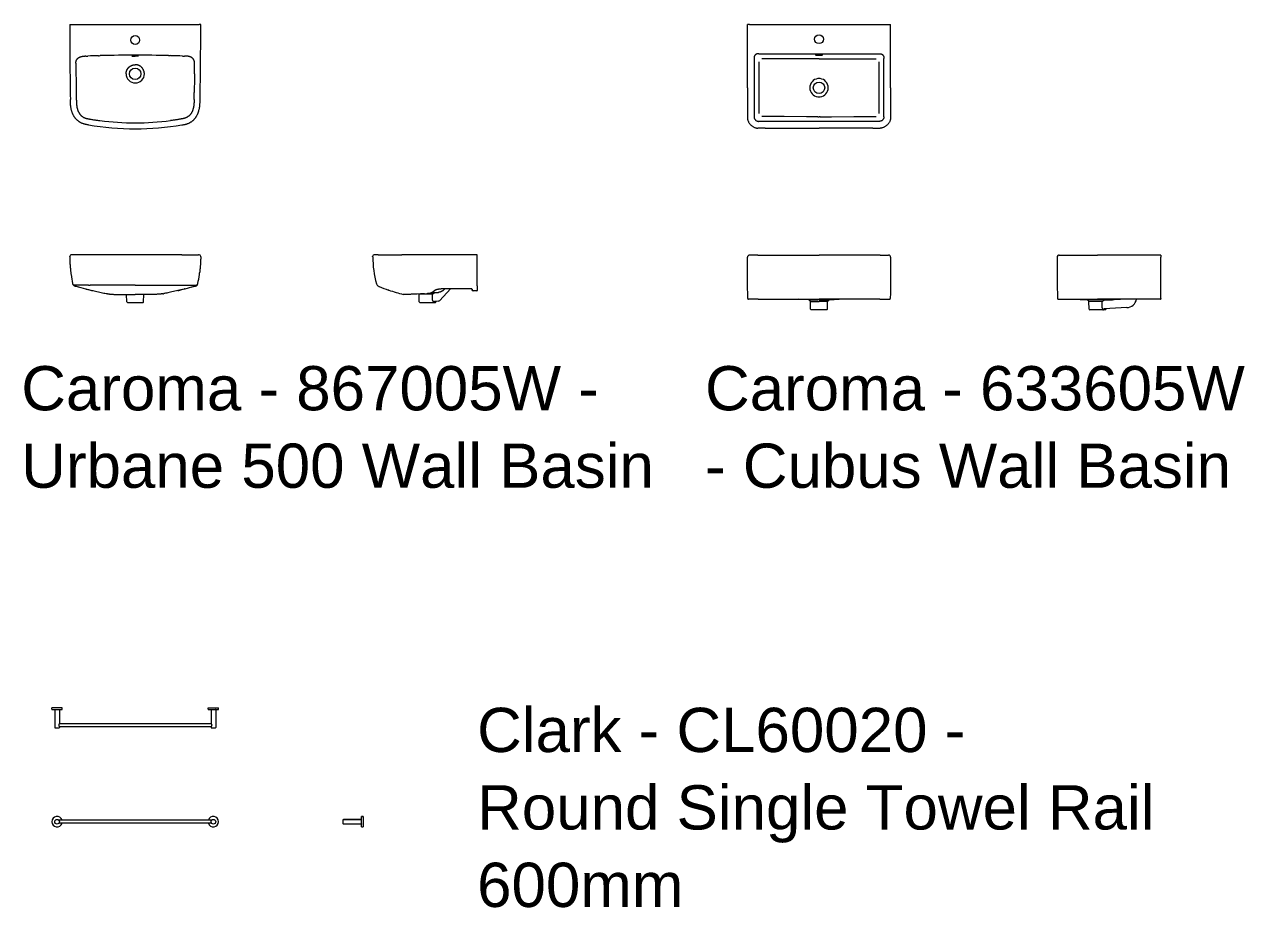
# Model space of a CAD drawing. Header units: millimetres. Extents: x 6670 to 127750, y 41694 to 79093.
# Drawn here: x 75700 to 80385, y 49239 to 52631 of the extents above; entities that cross this region are included whole.
import ezdxf

# ---------------------------------------------------------------- set-up
doc = ezdxf.new("R2010")
doc.units = ezdxf.units.MM
doc.header["$LTSCALE"] = 1000
doc.layers.add('I-E_40_15-FIXTURES', color=8, linetype='Continuous', lineweight=13)
doc.layers.add('I-Z_20_10_90-TEXT', color=7, linetype='Continuous', lineweight=13)
doc.styles.add('1.7mm THIN', font='HelveticaNowDisplay-Thin.ttf', dxfattribs={"height": 1.7})

# ---------------------------------------------------------------- blocks, each defined once
blk = doc.blocks.new('ARTEGO WALL BASIN PLAN')
for p, q in [((-251.5, 0), (-245.5, 0)), ((-245.5, 0), (245.5, 0)), ((251.5, 0), (245.5, 0)), ((-140.6, -120.2), (-139.1, -120.2)), ((-139.1, -120.2), (-138.9, -120.2)), ((-138.9, -120.2), (-135, -120.1)), ((-134.7, -120.1), (-135, -120.1)), ((-135, -120.1), (-135, -120.1)), ((-128.3, -119.9), (-134.7, -120.1)), ((128.3, -119.9), (134.7, -120.1)), ((134.7, -120.1), (135, -120.1)), ((135, -120.1), (135, -120.1)), ((138.9, -120.2), (135, -120.1)), ((139.1, -120.2), (138.9, -120.2)), ((140.6, -120.2), (139.1, -120.2))]:
    blk.add_line(p, q)
for points in [[(-227.9, -149.5), (-227.9, -148.7), (-227.9, -147.8), (-227.8, -147.4), (-227.8, -147), (-227.7, -146.3), (-227.7, -145.7), (-227.6, -145), (-227.5, -144.4), (-227.4, -143.7), (-227.2, -143), (-227.1, -142.4), (-226.9, -141.7), (-226.7, -141), (-226.6, -140.7), (-226.5, -140.3), (-226.4, -140), (-226.3, -139.7), (-226.1, -139.2), (-226, -138.8), (-225.8, -138.4), (-225.6, -137.8), (-225.3, -137.2), (-225, -136.6), (-224.7, -136.1), (-224.4, -135.5), (-224.3, -135.2), (-224.1, -135), (-223.9, -134.7), (-223.8, -134.4), (-223.5, -134.1), (-223.2, -133.7), (-223, -133.3), (-222.7, -132.9), (-222.3, -132.5), (-221.9, -132), (-221.6, -131.6), (-221.2, -131.1), (-220.8, -130.7), (-220.3, -130.3), (-219.9, -129.9), (-219.5, -129.6), (-219.1, -129.2), (-218.6, -128.9), (-218.2, -128.6), (-217.8, -128.2), (-217.3, -127.9), (-217, -127.8), (-216.8, -127.6), (-216.2, -127.2), (-215.6, -126.9), (-215, -126.6), (-214.4, -126.2), (-213.8, -126), (-213.2, -125.7), (-212.6, -125.4), (-212, -125.1), (-211.5, -124.9), (-211, -124.8), (-210.5, -124.6), (-210.1, -124.4), (-209.7, -124.3), (-208.9, -124.1), (-208.2, -123.8), (-207.4, -123.6), (-206.7, -123.4), (-205.9, -123.3), (-205.2, -123.1), (-204.4, -122.9), (-203.9, -122.8), (-203.5, -122.8), (-203, -122.7), (-202.5, -122.6), (-201.5, -122.4), (-200.6, -122.3), (-199.8, -122.2), (-198.9, -122.1), (-198.1, -122.1), (-197.3, -122), (-196.5, -121.9), (-195.7, -121.9), (-195.1, -121.9), (-194.5, -121.8), (-193.8, -121.8)], [(-13.2, -121.8), (-13.2, -121.8), (-13.2, -121.8), (-13.2, -121.8), (-13.2, -121.8), (-13.2, -121.8), (-13.2, -121.8), (-13.1, -121.8), (-13.1, -121.7), (-13.1, -121.7), (-13, -121.7), (-12.8, -121.7), (-12.6, -121.6), (-12.4, -121.6), (-12.3, -121.6), (-12.1, -121.6), (-11.7, -121.5), (-11.3, -121.5), (-10.9, -121.5), (-10.5, -121.4), (-10.1, -121.4), (-9.8, -121.4), (-9, -121.3), (-8.3, -121.3), (-7.5, -121.3), (-6.7, -121.2), (-6.1, -121.2), (-5.5, -121.2), (-4.9, -121.2), (-4.3, -121.2), (-3.2, -121.2), (-2.2, -121.2), (-1.1, -121.1), (0, -121.1)], [(-13.2, -121.8), (-13.2, -121.9), (-13.2, -121.9), (-13.2, -121.9), (-13.2, -121.9), (-13.2, -121.9), (-13.2, -121.9), (-13.1, -121.9), (-13.1, -122), (-13.1, -122), (-13, -122), (-12.8, -122), (-12.6, -122.1), (-12.4, -122.1), (-12.3, -122.1), (-12.1, -122.1), (-11.7, -122.2), (-11.4, -122.2), (-11.1, -122.2), (-10.8, -122.2), (-10.5, -122.3), (-9.8, -122.3), (-9, -122.4), (-8.3, -122.4), (-7.5, -122.4), (-6.7, -122.4), (-6.1, -122.5), (-5.5, -122.5), (-4.3, -122.5), (-3.6, -122.5), (-2.9, -122.5), (-2.2, -122.5), (-1.4, -122.5), (0, -122.5)], [(13.2, -121.8), (13.2, -121.8), (13.2, -121.8), (13.2, -121.8), (13.2, -121.8), (13.2, -121.8), (13.2, -121.8), (13.1, -121.8), (13.1, -121.7), (13.1, -121.7), (13, -121.7), (12.8, -121.7), (12.6, -121.6), (12.4, -121.6), (12.3, -121.6), (12.1, -121.6), (11.7, -121.5), (11.3, -121.5), (10.9, -121.5), (10.5, -121.4), (10.1, -121.4), (9.8, -121.4), (9, -121.3), (8.3, -121.3), (7.5, -121.3), (6.7, -121.2), (6.1, -121.2), (5.5, -121.2), (4.9, -121.2), (4.3, -121.2), (3.2, -121.2), (2.2, -121.2), (1.1, -121.1), (0, -121.1)], [(13.2, -121.8), (13.2, -121.9), (13.2, -121.9), (13.2, -121.9), (13.2, -121.9), (13.2, -121.9), (13.2, -121.9), (13.1, -121.9), (13.1, -122), (13.1, -122), (13, -122), (12.8, -122), (12.6, -122.1), (12.4, -122.1), (12.3, -122.1), (12.1, -122.1), (11.7, -122.2), (11.4, -122.2), (11.1, -122.2), (10.8, -122.2), (10.5, -122.3), (9.8, -122.3), (9, -122.4), (8.3, -122.4), (7.5, -122.4), (6.7, -122.4), (6.1, -122.5), (5.5, -122.5), (4.3, -122.5), (3.6, -122.5), (2.9, -122.5), (2.2, -122.5), (1.4, -122.5), (0, -122.5)], [(227.9, -149.5), (227.9, -148.7), (227.9, -147.8), (227.8, -147.4), (227.8, -147), (227.7, -146.3), (227.7, -145.7), (227.6, -145), (227.5, -144.4), (227.4, -143.7), (227.2, -143), (227.1, -142.4), (226.9, -141.7), (226.7, -141), (226.6, -140.7), (226.5, -140.3), (226.4, -140), (226.3, -139.7), (226.1, -139.2), (226, -138.8), (225.8, -138.4), (225.6, -137.8), (225.3, -137.2), (225, -136.6), (224.7, -136.1), (224.4, -135.5), (224.3, -135.2), (224.1, -135), (223.9, -134.7), (223.8, -134.4), (223.5, -134.1), (223.2, -133.7), (223, -133.3), (222.7, -132.9), (222.3, -132.5), (221.9, -132), (221.6, -131.6), (221.2, -131.1), (220.8, -130.7), (220.3, -130.3), (219.9, -129.9), (219.5, -129.6), (219.1, -129.2), (218.6, -128.9), (218.2, -128.6), (217.8, -128.2), (217.3, -127.9), (217, -127.8), (216.8, -127.6), (216.2, -127.2), (215.6, -126.9), (215, -126.6), (214.4, -126.2), (213.8, -126), (213.2, -125.7), (212.6, -125.4), (212, -125.1), (211.5, -124.9), (211, -124.8), (210.5, -124.6), (210.1, -124.4), (209.7, -124.3), (208.9, -124.1), (208.2, -123.8), (207.4, -123.6), (206.7, -123.4), (205.9, -123.3), (205.2, -123.1), (204.4, -122.9), (203.9, -122.8), (203.5, -122.8), (203, -122.7), (202.5, -122.6), (201.5, -122.4), (200.6, -122.3), (199.8, -122.2), (198.9, -122.1), (198.1, -122.1), (197.3, -122), (196.5, -121.9), (195.7, -121.9), (195.1, -121.9), (194.5, -121.8), (193.8, -121.8)], [(-35.1, -190), (-35.1, -189.2), (-35.1, -188.4), (-35, -187.5), (-35, -186.7), (-34.9, -185.9), (-34.8, -185), (-34.6, -184.2), (-34.5, -183.4), (-34.3, -182.6), (-34.2, -181.9), (-34, -181.1), (-33.8, -180.3), (-33.5, -179.5), (-33.3, -178.8), (-33, -178), (-32.7, -177.2), (-32.4, -176.5), (-32.1, -175.7), (-31.8, -175), (-31.4, -174.3), (-31, -173.6), (-30.7, -172.9), (-30.3, -172.2), (-29.8, -171.5), (-29.4, -170.8), (-29, -170.1), (-28.5, -169.5), (-28, -168.8), (-27.5, -168.2), (-27, -167.5), (-26.5, -166.9), (-25.9, -166.3), (-25.4, -165.7), (-24.8, -165.1), (-24.2, -164.5), (-23.6, -164), (-23, -163.4), (-22.3, -162.9), (-21.7, -162.4), (-21, -161.9), (-20.3, -161.4), (-19.7, -160.9), (-19, -160.4), (-18.3, -160), (-17.6, -159.6), (-16.8, -159.2), (-16.1, -158.8), (-15.3, -158.4), (-14.6, -158.1), (-13.8, -157.7), (-13.1, -157.4), (-12.3, -157.1), (-11.6, -156.8), (-10.8, -156.6), (-10, -156.4), (-9.3, -156.1), (-8.5, -155.9), (-7.7, -155.8), (-7, -155.6), (-6.2, -155.4), (-5.4, -155.3), (-4.6, -155.2), (-3.8, -155.1), (-3.1, -155), (-2.3, -155), (-1.5, -154.9), (-0.8, -154.9), (0, -154.9)], [(35.1, -190), (35.1, -189.2), (35.1, -188.4), (35, -187.5), (35, -186.7), (34.9, -185.9), (34.8, -185), (34.6, -184.2), (34.5, -183.4), (34.3, -182.6), (34.2, -181.9), (34, -181.1), (33.8, -180.3), (33.5, -179.5), (33.3, -178.8), (33, -178), (32.7, -177.2), (32.4, -176.5), (32.1, -175.7), (31.8, -175), (31.4, -174.3), (31, -173.6), (30.7, -172.9), (30.3, -172.2), (29.8, -171.5), (29.4, -170.8), (29, -170.1), (28.5, -169.5), (28, -168.8), (27.5, -168.2), (27, -167.5), (26.5, -166.9), (25.9, -166.3), (25.4, -165.7), (24.8, -165.1), (24.2, -164.5), (23.6, -164), (23, -163.4), (22.3, -162.9), (21.7, -162.4), (21, -161.9), (20.3, -161.4), (19.7, -160.9), (19, -160.4), (18.3, -160), (17.6, -159.6), (16.8, -159.2), (16.1, -158.8), (15.3, -158.4), (14.6, -158.1), (13.8, -157.7), (13.1, -157.4), (12.3, -157.1), (11.6, -156.8), (10.8, -156.6), (10, -156.4), (9.3, -156.1), (8.5, -155.9), (7.7, -155.8), (7, -155.6), (6.2, -155.4), (5.4, -155.3), (4.6, -155.2), (3.8, -155.1), (3.1, -155), (2.3, -155), (1.5, -154.9), (0.8, -154.9), (0, -154.9)], [(-227.6, -190), (-227.3, -213.4), (-227.1, -225.9), (-226.9, -241.3), (-226.6, -257.7), (-226.6, -261.7)], [(227.6, -190), (227.3, -213.4), (227.1, -225.9), (226.9, -241.3), (226.6, -257.7), (226.6, -261.7)], [(-179.5, -386.3), (-182.7, -385.7), (-184.3, -385.4), (-186.6, -385), (-188.9, -384.5), (-190.1, -384.3), (-191.3, -384), (-192.3, -383.8), (-193.3, -383.5), (-195.3, -383), (-196.3, -382.7), (-197.2, -382.4), (-198.2, -382.1), (-199.1, -381.8), (-200.7, -381.3), (-202.2, -380.7), (-203.7, -380.1), (-205.2, -379.5), (-206.7, -378.8), (-208.2, -378.1), (-209.7, -377.3), (-211.1, -376.5), (-212.6, -375.6), (-214, -374.8), (-215.4, -373.8), (-216.8, -372.9), (-218.1, -371.9), (-219.4, -370.8), (-220.7, -369.7), (-222, -368.6), (-223.3, -367.5), (-224.5, -366.3), (-225.7, -365.1), (-226.8, -363.9), (-227.9, -362.6), (-229, -361.4), (-230.1, -360.1), (-231.1, -358.8), (-232.1, -357.4), (-233, -356), (-233.9, -354.6), (-234.5, -353.8), (-235, -353), (-235.5, -352.2), (-236, -351.4), (-236.4, -350.5), (-236.9, -349.7), (-237.8, -348), (-238.7, -346.2), (-239.5, -344.5), (-239.9, -343.6), (-240.3, -342.6), (-241.1, -340.8), (-241.8, -338.9), (-242.5, -337), (-243.1, -335.1), (-243.8, -333.1), (-244.3, -331.2), (-244.8, -329.2), (-245.3, -327.3), (-245.8, -325.3), (-246.2, -323.4), (-246.5, -321.5), (-246.9, -319.6), (-247.1, -317.8), (-247.4, -316.1), (-247.6, -314.4), (-247.8, -313.1), (-247.9, -311.7), (-248.2, -309.2), (-248.4, -306.7), (-248.5, -304.2), (-248.7, -301.7), (-248.8, -299.1), (-248.9, -295.7), (-248.9, -293.5), (-249, -289)], [(-226.1, -288.1), (-226.1, -288.8), (-226, -292.8), (-226, -294.8), (-225.9, -297.8), (-225.8, -299.3), (-225.7, -300.8), (-225.6, -302.2), (-225.6, -303.5), (-225.5, -304.7), (-225.4, -305.9), (-225.3, -307.1), (-225.2, -308.2), (-225.1, -309.3), (-224.9, -310.5), (-224.7, -312.1), (-224.5, -313.8), (-224.2, -315.5), (-223.9, -317.2), (-223.6, -318.7), (-223.3, -320.2), (-222.9, -321.7), (-222.6, -323.2), (-222.2, -324.7), (-221.7, -326.1), (-221.3, -327.6), (-220.8, -329.1), (-220.2, -330.6), (-219.9, -331.3), (-219.7, -332), (-219.4, -332.7), (-219.1, -333.4), (-218.6, -334.4), (-218.2, -335.3), (-217.7, -336.3), (-217.1, -337.5), (-216.4, -338.7), (-215.7, -340), (-215.4, -340.6), (-215, -341.2), (-214.6, -341.7), (-214.3, -342.3), (-213.7, -343.1), (-213.2, -343.8), (-212.6, -344.6), (-212, -345.5), (-211.2, -346.4), (-210.5, -347.3), (-209.7, -348.1), (-209, -348.9), (-208.2, -349.7), (-207.4, -350.4), (-206.7, -351.2), (-205.9, -351.9), (-205, -352.5), (-204.2, -353.2), (-203.4, -353.8), (-202.5, -354.4), (-201.7, -355), (-200.8, -355.6), (-199.9, -356.1), (-199, -356.6), (-198.1, -357.1), (-197.1, -357.6), (-196.2, -358), (-195.2, -358.4), (-194.5, -358.8), (-193.7, -359.1), (-193, -359.4), (-192.2, -359.6), (-191.4, -359.9), (-190.6, -360.2), (-189.3, -360.6), (-188, -360.9), (-186.7, -361.3), (-185.3, -361.6), (-184.4, -361.8), (-183.5, -362), (-182.3, -362.3), (-181.2, -362.5), (-179.7, -362.8), (-178.7, -363), (-176.8, -363.3), (-175.7, -363.5)], [(226.1, -288.1), (226.1, -288.8), (226, -292.8), (226, -294.8), (225.9, -297.8), (225.8, -299.3), (225.7, -300.8), (225.6, -302.2), (225.6, -303.5), (225.5, -304.7), (225.4, -305.9), (225.3, -307.1), (225.2, -308.2), (225.1, -309.3), (224.9, -310.5), (224.7, -312.1), (224.5, -313.8), (224.2, -315.5), (223.9, -317.2), (223.6, -318.7), (223.3, -320.2), (222.9, -321.7), (222.6, -323.2), (222.2, -324.7), (221.7, -326.1), (221.3, -327.6), (220.8, -329.1), (220.2, -330.6), (219.9, -331.3), (219.7, -332), (219.4, -332.7), (219.1, -333.4), (218.6, -334.4), (218.2, -335.3), (217.7, -336.3), (217.1, -337.5), (216.4, -338.7), (215.7, -340), (215.4, -340.6), (215, -341.2), (214.6, -341.7), (214.3, -342.3), (213.7, -343.1), (213.2, -343.8), (212.6, -344.6), (212, -345.5), (211.2, -346.4), (210.5, -347.3), (209.7, -348.1), (209, -348.9), (208.2, -349.7), (207.4, -350.4), (206.7, -351.2), (205.9, -351.9), (205, -352.5), (204.2, -353.2), (203.4, -353.8), (202.5, -354.4), (201.7, -355), (200.8, -355.6), (199.9, -356.1), (199, -356.6), (198.1, -357.1), (197.1, -357.6), (196.2, -358), (195.2, -358.4), (194.5, -358.8), (193.7, -359.1), (193, -359.4), (192.2, -359.6), (191.4, -359.9), (190.6, -360.2), (189.3, -360.6), (188, -360.9), (186.7, -361.3), (185.3, -361.6), (184.4, -361.8), (183.5, -362), (182.3, -362.3), (181.2, -362.5), (179.7, -362.8), (178.7, -363), (176.8, -363.3), (175.7, -363.5)], [(179.5, -386.3), (182.7, -385.7), (184.3, -385.4), (186.6, -385), (188.9, -384.5), (190.1, -384.3), (191.3, -384), (192.3, -383.8), (193.3, -383.5), (195.3, -383), (196.3, -382.7), (197.2, -382.4), (198.2, -382.1), (199.1, -381.8), (200.7, -381.3), (202.2, -380.7), (203.7, -380.1), (205.2, -379.5), (206.7, -378.8), (208.2, -378.1), (209.7, -377.3), (211.1, -376.5), (212.6, -375.6), (214, -374.8), (215.4, -373.8), (216.8, -372.9), (218.1, -371.9), (219.4, -370.8), (220.7, -369.7), (222, -368.6), (223.3, -367.5), (224.5, -366.3), (225.7, -365.1), (226.8, -363.9), (227.9, -362.6), (229, -361.4), (230.1, -360.1), (231.1, -358.8), (232.1, -357.4), (233, -356), (233.9, -354.6), (234.5, -353.8), (235, -353), (235.5, -352.2), (236, -351.4), (236.4, -350.5), (236.9, -349.7), (237.8, -348), (238.7, -346.2), (239.5, -344.5), (239.9, -343.6), (240.3, -342.6), (241.1, -340.8), (241.8, -338.9), (242.5, -337), (243.1, -335.1), (243.8, -333.1), (244.3, -331.2), (244.8, -329.2), (245.3, -327.3), (245.8, -325.3), (246.2, -323.4), (246.5, -321.5), (246.9, -319.6), (247.1, -317.8), (247.4, -316.1), (247.6, -314.4), (247.8, -313.1), (247.9, -311.7), (248.2, -309.2), (248.4, -306.7), (248.5, -304.2), (248.7, -301.7), (248.8, -299.1), (248.9, -295.7), (248.9, -293.5), (249, -289)], [(-175.7, -363.5), (-173.7, -363.8), (-170.4, -364.4), (-167.1, -364.9), (-163.7, -365.5), (-160.4, -366), (-157.1, -366.5), (-154.4, -366.9), (-151.7, -367.3), (-149, -367.7), (-147.1, -368), (-145.1, -368.2), (-141.2, -368.8), (-137.3, -369.3), (-135.3, -369.5)], [(175.7, -363.5), (173.7, -363.8), (170.4, -364.4), (167.1, -364.9), (163.7, -365.5), (160.4, -366), (157.1, -366.5), (154.4, -366.9), (151.7, -367.3), (149, -367.7), (147.1, -368), (145.1, -368.2), (141.2, -368.8), (137.3, -369.3), (135.3, -369.5)]]:
    blk.add_lwpolyline(points)
for centre, radius in [((0, -60), 17), ((0, -190), 22)]:
    blk.add_circle(centre, radius)
for centre, radius, start, end in [((-16453.9, 0), 16705.4, 359.00875, 0), ((16454, 0), 16705.4, 180.00001, 180.99125), ((-167.4, -853.6), 732.3, 91.6893, 92.0687), ((-265.2, 2451.3), 2574.1, 271.6966, 271.8644), ((18.2, -6275.9), 6157.7, 91.4779, 91.85747), ((-0.5, -5690.4), 5571.9, 89.9953, 91.3146), ((0.5, -5690.4), 5571.9, 88.6854, 90.0047), ((-18.2, -6275.9), 6157.7, 88.14253, 88.52211), ((265.2, 2451.3), 2574.1, 268.1356, 268.3034), ((167.4, -853.6), 732.3, 87.9313, 88.3107), ((-179.1, -150.9), 48.9, 178.2723, 180.5196), ((11725.9, -48.3), 11954.3, 180.494, 180.6792), ((-11725.9, -48.3), 11954.3, 359.3208, 359.50601), ((179.1, -150.9), 48.9, 359.4804, 1.7277), ((0, -190), 35.1, 179.9954, 270.0083), ((0, -190), 35.1, 269.9917, 0.0046), ((5902, -166.4), 6129.3, 180.8903, 181.13793), ((-5902, -166.4), 6129.3, 358.86207, 359.1097), ((0, 693.4), 1071.5, 262.7486, 270.0012), ((0, 693.4), 1071.5, 269.9988, 277.2514), ((0, 699), 1100, 260.6084, 279.3916)]:
    blk.add_arc(centre, radius, start, end)
blk = doc.blocks.new('ARTEGO WALL BASIN FRONT')
for p, q in [((-251.5, 857), (-251.5, 859)), ((-243, 865), (-245.5, 865)), ((-178.5, 865), (-243, 865)), ((0, 865), (-178.5, 865)), ((178.5, 865), (0, 865)), ((178.5, 865), (243, 865)), ((245.5, 865), (243, 865)), ((251.5, 857), (251.5, 859)), ((-234.8, 748.5), (-234.8, 748.5)), ((-234.8, 748.5), (-234.8, 748.5)), ((-191.5, 734.5), (-189, 733.8)), ((-191.5, 734.5), (-190.6, 734.3)), ((-190.6, 734.3), (-191.5, 734.5)), ((-189, 733.8), (-189, 733.9)), ((-172.6, 748.1), (-172.9, 748.1)), ((-105.9, 715.3), (-108, 715.6)), ((-105.9, 715.3), (-105.7, 715.3)), ((-32.1, 683.9), (-33.1, 712.8)), ((32.1, 683.9), (33.1, 712.8)), ((105.9, 715.3), (105.7, 715.3)), ((105.9, 715.3), (108, 715.6)), ((172.6, 748.1), (172.9, 748.1)), ((191.5, 734.5), (189, 733.8)), ((189, 733.8), (189.1, 733.9)), ((191.5, 734.5), (190.6, 734.3)), ((190.6, 734.3), (191.5, 734.5)), ((234.8, 748.5), (234.8, 748.5)), ((234.8, 748.5), (234.8, 748.5)), ((-30.1, 682), (30.1, 682))]:
    blk.add_line(p, q)
for points in [[(-251.4, 857), (-251.4, 854.9), (-251.4, 852.9), (-251.3, 850.8), (-251.3, 848.7), (-251.2, 846.6), (-251.1, 844.5), (-251.1, 842.4), (-251, 840.4), (-250.9, 838.2), (-250.7, 835.9), (-250.6, 833.7), (-250.5, 831.5), (-250.4, 829.4), (-250.2, 827.2), (-250.1, 825), (-249.9, 822.8), (-249.6, 819.2), (-249.3, 815.6), (-249, 812.1), (-248.6, 808.5), (-248.3, 805.4), (-248, 802.4), (-247.6, 799.3), (-247.2, 796.2)], [(251.4, 857), (251.4, 854.9), (251.4, 852.9), (251.3, 850.8), (251.3, 848.7), (251.2, 846.6), (251.1, 844.5), (251, 842.4), (251, 840.4), (250.9, 838.2), (250.7, 835.9), (250.6, 833.7), (250.5, 831.5), (250.4, 829.4), (250.2, 827.2), (250.1, 825), (249.9, 822.8), (249.6, 819.2), (249.3, 815.6), (249, 812.1), (248.6, 808.5), (248.3, 805.4), (248, 802.4), (247.6, 799.3), (247.2, 796.2)], [(-237.2, 748.6), (-237.1, 748.5), (-236.9, 748.5), (-236.7, 748.5), (-236.4, 748.5), (-236.1, 748.5), (-235.7, 748.5), (-235.5, 748.5)], [(-180, 748.1), (-180.5, 748.1), (-192.2, 748.3), (-203.3, 748.4), (-211.6, 748.5), (-214.7, 748.5), (-217.6, 748.6), (-221.8, 748.6), (-225, 748.6), (-226.7, 748.6), (-229.1, 748.6), (-230.9, 748.5), (-232.8, 748.5), (-233.8, 748.5), (-234.4, 748.5), (-234.7, 748.5), (-234.8, 748.5)], [(-187.8, 733.5), (-181.7, 732), (-175.6, 730.4), (-169.4, 728.9), (-163.8, 727.5), (-158.1, 726.2), (-152.5, 724.9), (-146.8, 723.6), (-141.1, 722.3), (-135.7, 721.1), (-130.4, 720), (-125.4, 719), (-120.8, 718.1), (-116.1, 717.1), (-112.1, 716.4), (-109.4, 715.9), (-108, 715.6)], [(0, 747.9), (-25.5, 748), (-89.6, 748), (-141.4, 748), (-165.5, 748.1), (-172.6, 748.1)], [(-105.7, 715.3), (-105, 715.1), (-104.2, 715), (-103.3, 714.9), (-102.5, 714.8), (-101.6, 714.6), (-100.6, 714.5), (-99.6, 714.4), (-98.5, 714.3), (-97.4, 714.2), (-96.1, 714), (-94.8, 713.9), (-93.3, 713.8), (-91.8, 713.7), (-90.1, 713.6), (-88.3, 713.4), (-86.4, 713.3), (-84.4, 713.2), (-82.2, 713.1), (-81, 713.1), (-79.9, 713.1), (-78.7, 713), (-77.5, 713), (-76.2, 713), (-74.9, 712.9), (-72.3, 712.9), (-69.6, 712.9), (-66.7, 712.8)], [(-66.7, 712.8), (-64.2, 712.8), (-58.9, 712.8), (-50.6, 712.8), (-42.2, 712.8), (-33.7, 712.8), (-25.1, 712.8), (-16.6, 712.7), (-8.3, 712.7), (-2.7, 712.7), (0, 712.7)], [(0, 747.9), (25.5, 748), (89.6, 748), (141.4, 748), (165.5, 748.1), (172.6, 748.1)], [(66.7, 712.8), (64.2, 712.8), (58.9, 712.8), (50.6, 712.8), (42.2, 712.8), (33.7, 712.8), (25.1, 712.8), (16.6, 712.7), (8.3, 712.7), (2.7, 712.7), (0, 712.7)], [(105.7, 715.3), (105, 715.1), (104.2, 715), (103.3, 714.9), (102.5, 714.8), (101.6, 714.6), (100.6, 714.5), (99.6, 714.4), (98.5, 714.3), (97.4, 714.2), (96.1, 714), (94.8, 713.9), (93.3, 713.8), (91.8, 713.7), (90.1, 713.6), (88.3, 713.4), (86.4, 713.3), (84.4, 713.2), (82.2, 713.1), (81, 713.1), (79.9, 713.1), (78.7, 713), (77.5, 713), (76.2, 713), (74.9, 712.9), (72.3, 712.9), (69.6, 712.9), (66.7, 712.8)], [(187.8, 733.5), (181.7, 732), (175.6, 730.4), (169.4, 728.9), (163.8, 727.5), (158.1, 726.2), (152.5, 724.9), (146.8, 723.6), (141.1, 722.3), (135.7, 721.1), (130.4, 720), (125.4, 719), (120.8, 718.1), (116.1, 717.1), (112.1, 716.4), (109.4, 715.9), (108, 715.6)], [(180, 748.1), (180.5, 748.1), (192.2, 748.3), (203.3, 748.4), (211.6, 748.5), (214.7, 748.5), (217.6, 748.6), (221.8, 748.6), (225, 748.6), (226.7, 748.6), (229.1, 748.6), (230.9, 748.5), (232.8, 748.5), (233.8, 748.5), (234.4, 748.5), (234.7, 748.5), (234.8, 748.5)], [(237.2, 748.6), (237.1, 748.5), (236.9, 748.5), (236.7, 748.5), (236.4, 748.5), (236.1, 748.5), (235.7, 748.5), (235.5, 748.5)]]:
    blk.add_lwpolyline(points)
for centre, radius, start, end in [((-245.5, 859), 6, 90, 180), ((245.5, 859), 6, 0, 90), ((302.5, 864.9), 554, 187.1226, 187.907), ((302.4, 864.9), 553.9, 187.9068, 191.4515), ((-227.7, 757.5), 13, 191.4521, 255.2242), ((227.7, 757.5), 13, 284.7758, 348.5479), ((-302.4, 864.9), 553.9, 348.5485, 352.0932), ((-302.5, 864.9), 554, 352.093, 352.8774), ((-235.8, 733.3), 15.2, 86.4208, 88.854), ((-234.8, 748.6), 0.182, 272.2138, 286.5574), ((5020.7, 20668.3), 20603.9, 255.23281, 255.27857), ((29, 1614.1), 906.8, 253.6488, 255.9317), ((136, 1983.3), 1291, 255.3042, 255.4754), ((245.9, 2389.7), 1712, 255.2834, 255.6317), ((-175.8, 1041.4), 293.3, 269.1808, 270.5535), ((173.3, 2106), 1419.2, 255.6268, 256.2452), ((-158.2, 751.8), 25, 256.2566, 261.2664), ((158.2, 751.8), 25, 278.7323, 283.7434), ((-173.3, 2106), 1419.2, 283.7548, 284.3732), ((175.8, 1041.4), 293.3, 269.4465, 270.8192), ((-245.9, 2390), 1712.3, 284.3683, 284.7173), ((-136, 1983.3), 1291, 284.5246, 284.6958), ((-29, 1614.1), 906.8, 284.0683, 286.3512), ((-5020.7, 20668.2), 20603.8, 284.72143, 284.76719), ((235.8, 733.3), 15.2, 91.146, 93.5792), ((234.8, 748.6), 0.182, 253.4426, 267.7862), ((-30.1, 684), 2, 182, 270), ((30.1, 684), 2, 270, 358)]:
    blk.add_arc(centre, radius, start, end)
blk = doc.blocks.new('ARTEGO WALL BASIN SIDE')
for p, q in [((-401, 857), (-401, 859)), ((-380.3, 865), (-395, 865)), ((-380.3, 865), (-288.9, 865)), ((0, 865), (-288.9, 865)), ((0, 859), (0, 865)), ((0, 857), (0, 859)), ((0, 755.1), (0, 857)), ((0, 745.9), (0, 755.1)), ((-383.8, 748), (-383.8, 748)), ((-338.9, 729.4), (-339.9, 729.7)), ((-223.3, 713.9), (-223.3, 713.9)), ((-222.1, 683.9), (-223.1, 713.2)), ((-172, 713.9), (-222.3, 713.9)), ((-201.9, 715.2), (-202.7, 715.2)), ((-201.9, 715.2), (-193.3, 715.6)), ((-143.5, 689.6), (-101.6, 734.3)), ((-28.6, 734.3), (-110, 734.3)), ((-20.4, 733.5), (-20.3, 732.1)), ((-20.3, 732.1), (-20.3, 731.5)), ((-19, 732.5), (-18.8, 728.8)), ((-18.8, 728.8), (-18.8, 728.4)), ((-1, 726.8), (-15.3, 726.8)), ((0, 745.9), (0, 728.5)), ((0, 728.5), (0, 727.8)), ((-221.4, 682.5), (-221.4, 682.5)), ((-220.1, 682), (-159.9, 682)), ((-164.6, 685.4), (-158.3, 685.8)), ((-148.8, 687), (-163.6, 686)), ((-158.6, 682.5), (-158.6, 682.5)), ((-157.9, 683.9), (-157.9, 684.6)), ((-157.4, 685.9), (-157.3, 685.9))]:
    blk.add_line(p, q)
for points in [[(-281, 712.8), (-281, 712.8), (-281.2, 712.8), (-281.3, 712.8), (-281.4, 712.8), (-281.6, 712.7), (-281.7, 712.7), (-281.9, 712.7), (-282, 712.7), (-282.2, 712.7), (-282.4, 712.7), (-282.6, 712.7), (-282.8, 712.7), (-282.9, 712.7), (-283, 712.8), (-283.1, 712.8), (-283.2, 712.8), (-283.5, 712.8)], [(-281.4, 712.8), (-281.6, 712.7), (-281.7, 712.7), (-281.9, 712.7), (-282.1, 712.7), (-282.2, 712.7), (-282.4, 712.7), (-282.6, 712.7), (-282.8, 712.7), (-283, 712.7), (-283.1, 712.8), (-283.3, 712.8), (-283.4, 712.8), (-283.5, 712.8)], [(-269.3, 712.8), (-270.8, 712.8), (-272.2, 712.8), (-273.5, 712.8), (-275.8, 712.8), (-276.8, 712.8), (-277.6, 712.8), (-278.4, 712.8), (-279, 712.8), (-279.6, 712.8), (-280.1, 712.8), (-280.5, 712.8), (-280.8, 712.8), (-281.1, 712.8), (-281.3, 712.8), (-281.5, 712.7)], [(-202.7, 715.2), (-208.7, 715), (-217.9, 714.6), (-230.2, 714.1), (-242.2, 713.7), (-248, 713.4), (-253.4, 713.2), (-256, 713.1), (-258.6, 713.1), (-260.9, 713), (-263.2, 712.9), (-265.4, 712.9), (-267.4, 712.9), (-269.3, 712.8)], [(-110, 734.3), (-114.9, 734.3), (-118.9, 734.3), (-121.9, 734.3), (-125, 734.2), (-128, 734.2), (-130.1, 734.1), (-132.1, 734), (-134.1, 733.9), (-136.1, 733.8), (-138.1, 733.6), (-140.1, 733.4), (-142, 733.3), (-143.9, 733), (-144.9, 732.9), (-145.8, 732.8), (-146.7, 732.7), (-147.5, 732.5), (-148.4, 732.4), (-149.2, 732.2), (-150, 732.1), (-150.8, 731.9), (-151.6, 731.8), (-152.3, 731.6), (-153, 731.4), (-153.7, 731.2), (-154.4, 731.1), (-155, 730.9), (-155.7, 730.7), (-156.3, 730.5), (-156.8, 730.3), (-157.4, 730.1), (-157.9, 729.9), (-158.4, 729.8), (-159.3, 729.4), (-160.1, 729), (-161, 728.6), (-161.7, 728.2), (-162.4, 727.9), (-163, 727.5), (-163.6, 727.1), (-164.1, 726.7), (-164.7, 726.4), (-165.4, 725.8), (-166.1, 725.2), (-167.1, 724.4), (-168.4, 723.3), (-169.1, 722.7), (-170, 722), (-170.6, 721.6), (-171.2, 721.2), (-171.9, 720.7), (-172.5, 720.3), (-173.3, 719.9), (-173.9, 719.5), (-174.4, 719.2), (-175.2, 718.9), (-175.7, 718.7), (-176.1, 718.5), (-176.5, 718.3), (-177, 718.1), (-177.5, 718), (-177.9, 717.8), (-178.4, 717.6), (-178.9, 717.5), (-179.4, 717.4), (-180.4, 717.1), (-181.4, 716.8), (-182.5, 716.6), (-183.6, 716.4), (-184.7, 716.3), (-185.9, 716.1), (-187.1, 716), (-188.3, 715.9), (-189.7, 715.8), (-191, 715.7), (-192.5, 715.6), (-193.3, 715.6)], [(-162.6, 727.7), (-163, 727.4), (-163.4, 727.2), (-163.8, 726.9), (-164.1, 726.7), (-164.5, 726.4), (-164.8, 726.2), (-165.1, 726), (-165.3, 725.8), (-165.5, 725.6), (-165.8, 725.4), (-166.1, 725.2), (-166.4, 724.9), (-166.8, 724.6), (-167.1, 724.4), (-167.6, 723.9), (-168.2, 723.4), (-168.4, 723.2), (-168.9, 722.9), (-169.3, 722.5), (-169.5, 722.3), (-169.7, 722.2), (-170, 722), (-170.2, 721.8), (-170.5, 721.6), (-170.7, 721.4), (-170.9, 721.3), (-171.2, 721.1), (-171.5, 720.9), (-171.8, 720.7), (-172.1, 720.6)], [(-171.4, 713.9), (-171.1, 714.1), (-170.7, 714.3), (-170.1, 714.7), (-169.4, 715.2), (-168.7, 715.6), (-168, 716), (-167.4, 716.4), (-167, 716.7), (-166.6, 717), (-166.2, 717.2), (-165.7, 717.5), (-165, 718.1), (-164.2, 718.6), (-163.4, 719.2)], [(-124.7, 734.2), (-125.1, 733.7), (-125.4, 733.3), (-125.8, 732.8), (-126.2, 732.3), (-126.5, 731.8), (-126.9, 731.4), (-127.1, 731.1), (-127.3, 730.9), (-127.5, 730.7), (-127.7, 730.5), (-128.1, 730.1), (-128.5, 729.7), (-128.8, 729.3), (-129.2, 728.9), (-129.6, 728.5), (-130, 728.2), (-130.4, 727.8), (-130.9, 727.5), (-131.3, 727.1), (-131.7, 726.8), (-132.1, 726.5), (-132.6, 726.1), (-133.1, 725.8), (-133.5, 725.5), (-134, 725.2), (-134.5, 724.9), (-134.9, 724.7), (-135.4, 724.4), (-135.9, 724.1), (-136.4, 723.9), (-136.9, 723.6), (-137.4, 723.4), (-137.9, 723.2), (-138.4, 723), (-138.9, 722.7), (-139.5, 722.5), (-140, 722.4), (-140.5, 722.2), (-141.1, 722), (-141.6, 721.9), (-142.1, 721.7), (-142.7, 721.6), (-143.2, 721.4), (-143.8, 721.3), (-144.3, 721.2), (-144.8, 721.1), (-145.3, 721), (-145.8, 720.9), (-146.3, 720.9), (-146.8, 720.8), (-147.2, 720.8), (-147.5, 720.7), (-148.1, 720.7), (-148.7, 720.6)], [(-19.1, 733), (-19.2, 733.1), (-19.3, 733.1), (-19.4, 733.1), (-19.5, 733.2), (-19.6, 733.2), (-19.8, 733.3), (-19.9, 733.3), (-20.1, 733.4), (-20.3, 733.4), (-20.6, 733.5), (-20.8, 733.6), (-21, 733.6), (-21.3, 733.7), (-21.6, 733.7), (-21.8, 733.8), (-22.1, 733.8), (-22.4, 733.9), (-22.8, 733.9), (-23.1, 734), (-23.4, 734), (-23.7, 734.1), (-24.1, 734.1), (-24.4, 734.1), (-24.8, 734.2), (-25.2, 734.2), (-25.5, 734.2), (-25.9, 734.3), (-26.3, 734.3), (-26.7, 734.3), (-27, 734.3), (-27.4, 734.3), (-27.8, 734.3), (-28.2, 734.3), (-28.6, 734.3)], [(-171.2, 690.2), (-171.2, 690.1), (-171.2, 689.9), (-171.2, 689.8), (-171.2, 689.7), (-171.1, 689.5), (-171.1, 689.4), (-171.1, 689.3), (-171.1, 689.2), (-171, 689), (-171, 688.9), (-170.9, 688.7), (-170.8, 688.6), (-170.7, 688.4), (-170.6, 688.3), (-170.6, 688.1), (-170.5, 688), (-170.4, 687.9), (-170.3, 687.8), (-170.2, 687.7), (-170.1, 687.6), (-170.1, 687.5), (-169.9, 687.4), (-169.8, 687.2), (-169.7, 687.1), (-169.6, 687), (-169.5, 686.9), (-169.4, 686.9), (-169.3, 686.8), (-169.2, 686.7), (-169, 686.6), (-168.8, 686.5), (-168.7, 686.4), (-168.5, 686.3), (-168.4, 686.2), (-168.3, 686.1), (-168.2, 686.1), (-168, 686), (-167.9, 686), (-167.7, 685.9), (-167.5, 685.8), (-167.3, 685.7), (-167.1, 685.6), (-166.8, 685.6), (-166.6, 685.5), (-166.4, 685.5), (-166.2, 685.4), (-166, 685.4), (-165.8, 685.4), (-165.6, 685.3), (-165.5, 685.3), (-165.4, 685.3), (-165.3, 685.3), (-165.2, 685.3), (-165, 685.3), (-164.9, 685.4), (-164.7, 685.4), (-164.6, 685.4)]]:
    blk.add_lwpolyline(points)
for centre, radius, start, end in [((-395, 859), 6, 90, 180), ((39, 865), 440, 181.0418, 194.7157), ((-374, 756.5), 13, 194.7157, 247.5254), ((-111.4, 1391.3), 700, 247.5254, 247.8375), ((-111.4, 1391.2), 699.9, 247.8369, 250.9469), ((-112.1, 1388.8), 697.4, 251.0179, 255.7726), ((-225.1, 713.1), 2, 2, 39.8519), ((-189.5, 8382.4), 7662.3, 270.12407, 270.19492), ((-10965.6, 543.5), 10795.3, 0.77875, 0.90061), ((-191.6, 1293.2), 574.2, 272.868, 274.281), ((-15.3, 731.8), 5, 183, 269.9894), ((-1, 727.8), 1, 269.9893, 360), ((-220.1, 684), 2, 182, 270), ((-159.9, 684), 2, 270, 358), ((-155.9, 684.5), 2, 94, 178), ((-149.4, 695), 8, 274, 316.8818)]:
    blk.add_arc(centre, radius, start, end)
blk.add_ellipse((-28.3, 732.6), major_axis=(9.34, -0.2), ratio=0.263516, start_param=0.033234, end_param=0.197926)
blk = doc.blocks.new('CUBUS UTILITY WB PLAN')
for p, q in [((-266.9, 0), (-273.9, 0)), ((-266.9, 0), (266.9, 0)), ((266.9, 0), (273.9, 0)), ((-274.9, -88.5), (-274.9, -1)), ((274.9, -88.5), (274.9, -1)), ((-274.9, -243.4), (-274.9, -88.5)), ((274.9, -243.4), (274.9, -88.5)), ((-249, -130.5), (-249, -243.4)), ((-231.5, -113.1), (231.5, -113.1)), ((0, -132), (-5, -132)), ((0, -132), (5, -132)), ((249, -243.4), (249, -130.5)), ((-274.9, -243.4), (-274.9, -358.4)), ((-249, -243.4), (-249, -354.9)), ((249, -354.9), (249, -243.4)), ((274.9, -243.4), (274.9, -358.4)), ((-231.5, -372.3), (231.5, -372.3)), ((-5, -354.6), (0, -354.6)), ((5, -354.6), (0, -354.6)), ((-207.1, -398.4), (-235, -398.4)), ((-207.1, -398.4), (-207, -398.4)), ((207.1, -398.4), (207, -398.4)), ((207.1, -398.4), (235, -398.4))]:
    blk.add_line(p, q)
for points in [[(-231.5, -113.1), (-233.6, -113.1), (-235.3, -113.2), (-237, -113.4), (-238.4, -113.7), (-239.8, -114.1), (-241.1, -114.7), (-242.4, -115.4), (-243.5, -116.2), (-244.6, -117.2), (-245.6, -118.2), (-246.4, -119.4), (-247.2, -120.7), (-247.8, -122), (-248.3, -123.4), (-248.6, -124.9), (-248.8, -125.8), (-248.9, -126.8), (-248.9, -127.9), (-249, -129.1), (-249, -130.6)], [(-5, -132), (-47.9, -132), (-122.7, -132.1), (-219, -132.2)], [(5, -132), (47.9, -132), (122.7, -132.1), (219, -132.2)], [(231.5, -113.1), (233.6, -113.1), (235.3, -113.2), (237, -113.4), (238.4, -113.7), (239.8, -114.1), (241.1, -114.7), (242.4, -115.4), (243.5, -116.2), (244.6, -117.2), (245.6, -118.2), (246.4, -119.4), (247.2, -120.7), (247.8, -122), (248.3, -123.4), (248.6, -124.9), (248.8, -125.8), (248.9, -126.8), (248.9, -127.9), (249, -129.1), (249, -130.6)], [(-274.9, -358.4), (-274.9, -359.5), (-274.8, -360.6), (-274.7, -361.7), (-274.6, -362.8), (-274.2, -365), (-273.7, -367.1), (-273, -369.2), (-272.2, -371.3), (-271.3, -373.3), (-270.3, -375.3), (-269.2, -377.2), (-268, -379), (-266.7, -380.8), (-265.3, -382.5), (-263.9, -384.2), (-262.4, -385.8), (-260.8, -387.3), (-259.1, -388.7), (-257.4, -390.1), (-255.6, -391.4), (-253.8, -392.6), (-251.9, -393.7), (-249.9, -394.7), (-247.9, -395.6), (-245.8, -396.4), (-243.7, -397.1), (-241.6, -397.6), (-239.4, -398), (-238.3, -398.2), (-237.2, -398.3), (-236.1, -398.3), (-235, -398.4)], [(-249, -354.9), (-248.9, -356.5), (-248.7, -358.2), (-248.4, -359.8), (-247.8, -361.4), (-247.2, -362.9), (-246.4, -364.3), (-245.5, -365.7), (-244.4, -366.9), (-243.3, -368), (-242, -369.1), (-240.6, -370), (-239.2, -370.7), (-237.8, -371.3), (-236.4, -371.7), (-234.9, -372.1), (-233.5, -372.3), (-231.9, -372.4), (-231.5, -372.4)], [(-5, -354.6), (-47.9, -354.6), (-133.5, -354.4), (-219, -354.3)], [(5, -354.6), (47.9, -354.6), (133.5, -354.4), (219, -354.3)], [(249, -354.9), (248.9, -356.5), (248.7, -358.2), (248.4, -359.8), (247.8, -361.4), (247.2, -362.9), (246.4, -364.3), (245.5, -365.7), (244.4, -366.9), (243.3, -368), (242, -369.1), (240.6, -370), (239.2, -370.7), (237.8, -371.3), (236.4, -371.7), (234.9, -372.1), (233.5, -372.3), (231.9, -372.4), (231.5, -372.4)], [(274.9, -358.4), (274.9, -359.5), (274.8, -360.6), (274.7, -361.7), (274.6, -362.8), (274.2, -365), (273.7, -367.1), (273, -369.2), (272.2, -371.3), (271.3, -373.3), (270.3, -375.3), (269.2, -377.2), (268, -379), (266.7, -380.8), (265.3, -382.5), (263.9, -384.2), (262.4, -385.8), (260.8, -387.3), (259.1, -388.7), (257.4, -390.1), (255.6, -391.4), (253.8, -392.6), (251.9, -393.7), (249.9, -394.7), (247.9, -395.6), (245.8, -396.4), (243.7, -397.1), (241.6, -397.6), (239.4, -398), (238.3, -398.2), (237.2, -398.3), (236.1, -398.3), (235, -398.4)], [(-207, -398.4), (-170.1, -398.5), (-88.1, -398.7), (-9.8, -398.7), (0, -398.7)], [(207, -398.4), (170.1, -398.5), (88.1, -398.7), (9.8, -398.7), (0, -398.7)]]:
    blk.add_lwpolyline(points)
for centre, radius in [((0, -57), 17), ((0, -243.4), 22)]:
    blk.add_circle(centre, radius)
for centre, radius, start, end in [((-273.9, -1), 1, 89.9844, 179.9995), ((273.9, -1), 1, 0.0005, 90.0156), ((154887.1, -248.1), 155118.1, 179.961592, 179.998243), ((-154887.1, -248.1), 155118.1, 0.001757, 0.038409), ((0, -243.4), 35.3, 97.3872, 262.6128), ((0, -243.5), 35.4, 90, 97.3761), ((0, -243.5), 35.4, 82.6239, 90), ((0, -243.4), 35.3, 277.3872, 82.6128), ((154638.8, -238.7), 154869.8, 180.001744, 180.038353), ((0, -243.3), 35.4, 262.6239, 270), ((0, -243.3), 35.4, 270, 277.3761), ((-154638.8, -238.7), 154869.8, 359.961644, 359.998258)]:
    blk.add_arc(centre, radius, start, end)
for start_param, end_param in [(4.712389, 6.283185), (0, 3.141593), (3.141593, 4.712389)]:
    blk.add_ellipse((0, -117.7), major_axis=(-13.2, 0), ratio=0.078459, start_param=start_param, end_param=end_param)
blk = doc.blocks.new('CUBUS UTILITY WB SIDE')
for p, q in [((-398.4, 856), (-398.5, 856.1)), ((-396.1, 861.7), (-396.1, 861.7)), ((-390.4, 864), (-358.4, 864)), ((-358.4, 864), (-243.4, 864)), ((-88.5, 864), (-243.4, 864)), ((-1, 864), (-88.5, 864)), ((0, 863), (0, 855.9)), ((0, 697), (0, 855.9)), ((-396.9, 697), (-397, 696.9)), ((-396.1, 694.8), (-396.1, 694.8)), ((-393.9, 694), (-356.9, 694)), ((-356.9, 694), (-243.4, 694)), ((-282.8, 692), (-282.7, 692)), ((-282.7, 692), (-282.6, 692)), ((-277.1, 686.5), (-282.2, 691.7)), ((-276.6, 685.9), (-276.6, 685.9)), ((-275.4, 655.9), (-276.5, 685.2)), ((-225.5, 685.9), (-275.7, 685.9)), ((-89.9, 694), (-243.4, 694)), ((-225.3, 660.8), (-225.1, 685.2)), ((-219.1, 656.7), (-211.7, 657.1)), ((-130.6, 661.9), (-218.2, 657.3)), ((-210.7, 657.2), (-210.7, 657.2)), ((-1, 694), (-89.9, 694)), ((0, 697), (0, 695)), ((-274.8, 654.5), (-274.8, 654.5)), ((-273.9, 654.5), (-222.6, 654.5)), ((-223.5, 654), (-273.4, 654)), ((-223.5, 654), (-221, 654)), ((-213.3, 654), (-221, 654)), ((-212.9, 654.5), (-220, 654.4)), ((-211.9, 654.5), (-211.9, 654.5))]:
    blk.add_line(p, q)
for points in [[(-219.1, 692), (-269.4, 692), (-280.2, 692), (-282.5, 692)], [(-225.3, 660.8), (-225.3, 660.3), (-225.2, 659.9), (-225.1, 659.6), (-224.8, 659.1), (-224.4, 658.6), (-223.9, 658.1), (-223.2, 657.6), (-222.5, 657.3), (-221.7, 656.9), (-220.9, 656.7), (-220.1, 656.7), (-219.3, 656.7), (-219.1, 656.7)], [(-219, 692), (-218.8, 692), (-218.6, 691.9), (-218.4, 691.8), (-218.3, 691.6), (-218.2, 691.4), (-218.3, 691.1), (-218.4, 690.7), (-218.7, 690.2), (-219.1, 689.8), (-219.8, 689.1)], [(-217.8, 691.1), (-208.3, 691.4), (-198.8, 691.8), (-186.1, 692.4), (-179.8, 692.8), (-154.5, 694.1)]]:
    blk.add_lwpolyline(points)
for centre, radius, start, end in [((3364.3, 812.2), 3763.1, 179.3315, 181.7555), ((-390.4, 856), 8, 90, 180.1901), ((-1, 863), 1, 0, 90), ((-393.9, 697), 3, 180.8442, 270), ((185.6, 9032.6), 8353.5, 266.60091, 266.78105), ((-283.6, 690.3), 2, 45, 86.8081), ((-278.5, 685.1), 2, 2, 45), ((-273.4, 656), 2, 182, 270), ((-269.2, 763.6), 89.4, 299.6486, 303.5416), ((-213.3, 656), 2, 269.9998, 356.8817), ((-209.3, 655.8), 2, 93, 176.8821), ((-132.7, 701.9), 40, 273, 348.6734), ((-1, 695), 1, 270, 0), ((-220.2, 684), 29.5, 265.4882, 270.3598)]:
    blk.add_arc(centre, radius, start, end)
blk = doc.blocks.new('CUBUS UTILITY WB FRONT')
for p, q in [((-235, 864), (-266.9, 864)), ((-235, 864), (0, 864)), ((235, 864), (0, 864)), ((235, 864), (266.9, 864)), ((-233.5, 694), (-270.5, 694)), ((-233.5, 694), (0, 694)), ((-33.7, 686.5), (-38.8, 691.6)), ((-32.1, 655.9), (-33.1, 685.2)), ((-32.3, 685.9), (0, 685.9)), ((0, 692), (-5, 692)), ((233.5, 694), (0, 694)), ((0, 692), (5, 692)), ((32.3, 685.9), (0, 685.9)), ((32.1, 655.9), (33.1, 685.2)), ((33.7, 686.5), (38.8, 691.6)), ((233.5, 694), (270.5, 694)), ((0, 654), (-30.1, 654)), ((30.1, 654), (0, 654))]:
    blk.add_line(p, q)
for points in [[(-40.1, 692.2), (-58.7, 693.1), (-77.1, 694)], [(40.1, 692.2), (58.7, 693.1), (77.1, 694)]]:
    blk.add_lwpolyline(points)
for centre, radius, start, end in [((-266.9, 856), 8, 90, 180.5078), ((-1959961.1, -16512.4), 1959763.1, 0.5031414, 0.5077889), ((266.9, 856), 8, 359.4922, 90), ((1959961.2, -16512.4), 1959763.1, 179.4922078, 179.4968523), ((-270.5, 697), 3, 180.5031, 270), ((-40.2, 690.2), 2, 44.9999, 87.2875), ((-127.1, 107768.7), 107076.7, 270.047522, 270.065342), ((-35.1, 685.1), 2, 2, 45), ((-30.1, 656), 2, 182, 270), ((127.1, 107768.7), 107076.7, 269.93466, 269.95248), ((30.1, 656), 2, 270, 358), ((35.1, 685.1), 2, 135, 178), ((40.2, 690.2), 2, 92.7124, 135.0001), ((270.5, 697), 3, 270, 359.4969)]:
    blk.add_arc(centre, radius, start, end)
blk = doc.blocks.new('Clark - CL60020 - Round Single Towel Rail 600mm - Side')
at = {"color": 0, "linetype": 'ByBlock', "lineweight": -2, "transparency": 16777216}
for p, q in [((0, 20), (0, 0)), ((5.8, 20), (0, 20)), ((0, 20), (5.8, 20)), ((0, 0), (0, -20)), ((6.3, 0), (6.3, 19.5)), ((6.3, -19.5), (6.3, 0)), ((6.5, 0), (6.5, 8.8)), ((6.5, -8.8), (6.5, 0)), ((6.7, 9), (76, 9)), ((76, 9), (6.7, 9)), ((76.5, 0), (76.5, 8.5)), ((76.5, -8.5), (76.5, 0)), ((5.8, -20), (0, -20)), ((6.7, -9), (76, -9))]:
    blk.add_line(p, q, dxfattribs=at)
for centre, radius, start, end in [((5.8, 19.5), 0.5, 0, 90), ((5.8, 19.5), 0.5, 0, 90), ((6.7, 8.8), 0.2, 90, 180), ((6.7, 8.8), 0.2, 90, 180), ((76, 8.5), 0.5, 0, 90), ((76, 8.5), 0.5, 0, 90), ((5.8, -19.5), 0.5, 270, 0), ((5.8, -19.5), 0.5, 270, 0), ((6.7, -8.8), 0.2, 180, 270), ((76, -8.5), 0.5, 270, 0), ((76, -8.5), 0.5, 270, 0)]:
    blk.add_arc(centre, radius, start, end, dxfattribs=at)
blk = doc.blocks.new('Clark - CL60020 - Round Single Towel Rail 600mm - Front')
at = {"color": 0, "linetype": 'ByBlock', "lineweight": -2, "transparency": 16777216}
for p, q in [((593.3, 6), (6.7, 6)), ((593.3, -6), (6.7, -6))]:
    blk.add_line(p, q, dxfattribs=at)
for centre in [(0, 0), (600, 0)]:
    blk.add_circle(centre, 9, dxfattribs=at)
for centre, start, end in [((0, 0), 17.4575, 342.5423), ((600, 0), 197.4577, 162.5425)]:
    blk.add_arc(centre, 20, start, end, dxfattribs=at)
blk = doc.blocks.new('Clark - CL60020 - Round Single Towel Rail 600mm - Plan')
at = {"color": 0, "linetype": 'ByBlock', "lineweight": -2, "transparency": 16777216}
for p, q in [((20, 0), (-20, 0)), ((-20, -5.8), (-20, 0)), ((20, -5.8), (20, 0)), ((580, 0), (620, 0)), ((580, -5.8), (580, 0)), ((620, -5.8), (620, 0)), ((-19.5, -6.3), (19.5, -6.3)), ((-9, -6.7), (-9, -76)), ((-8.8, -6.5), (8.8, -6.5)), ((9, -6.7), (9, -60.3)), ((580.5, -6.3), (619.5, -6.3)), ((591, -6.7), (591, -60.3)), ((591.2, -6.5), (608.8, -6.5)), ((609, -6.7), (609, -76)), ((-8.5, -76.5), (8.5, -76.5)), ((8.9, -60.5), (9, -60.4)), ((8.9, -60.5), (591.1, -60.5)), ((8.9, -72.5), (591.1, -72.5)), ((9, -72.6), (8.9, -72.5)), ((9, -72.7), (9, -76)), ((591, -72.7), (591, -76)), ((591.5, -76.5), (608.5, -76.5))]:
    blk.add_line(p, q, dxfattribs=at)
for points in [[(9, -60.4), (8.3, -61.4), (7.8, -62.3), (7.3, -63.1), (7, -63.9), (6.8, -64.6), (6.6, -65.2), (6.5, -65.9), (6.5, -66.5), (6.5, -67.1), (6.6, -67.8), (6.8, -68.4), (7, -69.1), (7.3, -69.9), (7.8, -70.7), (8.3, -71.7), (9, -72.6)], [(591, -60.4), (591.7, -61.4), (592.2, -62.3), (592.7, -63.1), (593, -63.9), (593.2, -64.6), (593.4, -65.2), (593.5, -65.9), (593.5, -66.5), (593.5, -67.1), (593.4, -67.8), (593.2, -68.4), (593, -69.1), (592.7, -69.9), (592.2, -70.7), (591.7, -71.7), (591, -72.6)]]:
    blk.add_lwpolyline(points, dxfattribs=at)
for centre, radius, start, end in [((-19.5, -5.8), 0.5, 180, 270), ((-8.8, -6.7), 0.2, 90, 180), ((8.8, -6.7), 0.2, 0, 90), ((19.5, -5.8), 0.5, 270, 0), ((580.5, -5.8), 0.5, 180, 270), ((591.2, -6.7), 0.2, 90, 180), ((608.8, -6.7), 0.2, 0, 90), ((619.5, -5.8), 0.5, 270, 0), ((-8.5, -76), 0.5, 180, 270), ((8.5, -76), 0.5, 270, 0), ((8.9, -60.3), 0.1, 325.1786, 0), ((8.9, -72.7), 0.1, 0, 34.8214), ((591.1, -60.3), 0.1, 180, 214.8214), ((591.1, -72.7), 0.1, 145.1786, 180), ((591.5, -76), 0.5, 180, 270), ((608.5, -76), 0.5, 270, 0)]:
    blk.add_arc(centre, radius, start, end, dxfattribs=at)

msp = doc.modelspace()

# ---------------------------------------------------------------- block references
at = {"layer": 'I-E_40_15-FIXTURES'}
for name, p in [('ARTEGO WALL BASIN PLAN', (76125.8, 52631.2)), ('CUBUS UTILITY WB PLAN', (78750.8, 52631.2)), ('ARTEGO WALL BASIN FRONT', (76125.8, 50881.2)), ('ARTEGO WALL BASIN SIDE', (77438.3, 50881.2)), ('CUBUS UTILITY WB FRONT', (78750.8, 50881.2)), ('CUBUS UTILITY WB SIDE', (80063.3, 50881.2)), ('Clark - CL60020 - Round Single Towel Rail 600mm - Plan', (75825.8, 50006.2)), ('Clark - CL60020 - Round Single Towel Rail 600mm - Front', (75825.8, 49568.7))]:
    msp.add_blockref(name, p, dxfattribs=at)
at = {"layer": 'I-E_40_15-FIXTURES', "xscale": -1}
msp.add_blockref('Clark - CL60020 - Round Single Towel Rail 600mm - Side', (77000.8, 49568.7), dxfattribs=at)

# ---------------------------------------------------------------- texts
at = {"layer": 'I-Z_20_10_90-TEXT', "char_height": 170, "attachment_point": 1, "line_spacing_factor": 1.05, "style": '1.7mm THIN'}
for s, insert, width in [('Caroma - 867005W - Urbane 500 Wall Basin', (75688.3, 51318.7), 2625), ('Caroma - 633605W - Cubus Wall Basin', (78313.3, 51318.7), 2187.5), ('Clark - CL60020 - Round Single Towel Rail 600mm', (77438.3, 50006.2), 2625)]:
    msp.add_mtext(s, dxfattribs=dict(at, insert=insert, width=width))

doc.saveas('drawing.dxf')
